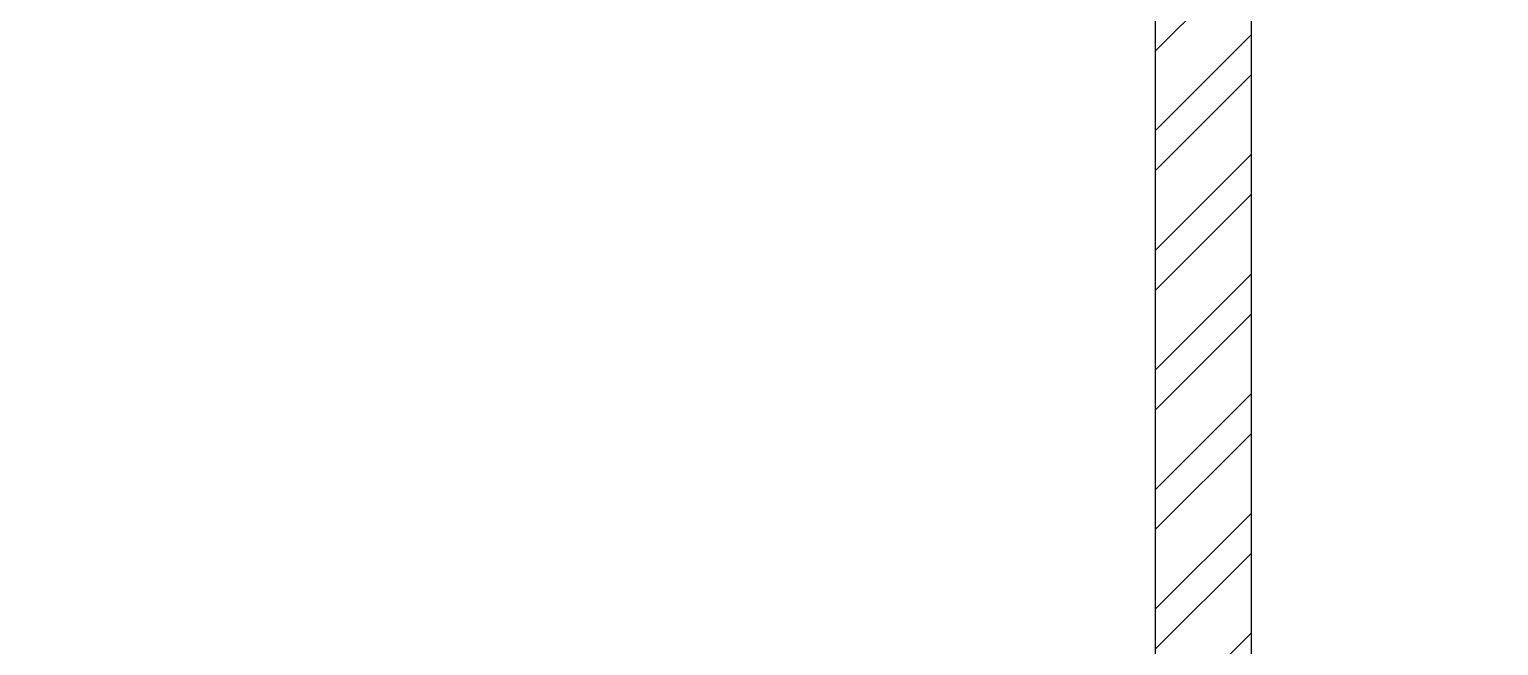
# Model space of a CAD drawing. Header units: feet. Extents: x 10117427 to 10126665, y -5945128 to -5920170.
# Drawn here: x 10123387 to 10125556, y -5924762 to -5923852 of the extents above; entities that cross this region are included whole.
import ezdxf

# ---------------------------------------------------------------- set-up
doc = ezdxf.new("R2010")
doc.units = ezdxf.units.FT
doc.header["$LTSCALE"] = 33
doc.header["$MEASUREMENT"] = 0
doc.layers.add('A-WALL', color=1, linetype='Continuous')
doc.layers.add('LENS-DIM', color=252, linetype='Continuous', lineweight=5)
doc.layers.add('LN-HATCH', color=251, linetype='Continuous', lineweight=0)

# ---------------------------------------------------------------- blocks, each defined once
blk = doc.blocks.new('A$C4f7093e4')
at = {"layer": 'LN-HATCH'}
h = blk.add_hatch(dxfattribs=at)
h.set_pattern_fill('ANSI32', color=256, scale=333, angle=180)
h.set_pattern_definition([(225, (-10293395.19, 5275944.32), (88.2999593, -88.2999593), []), (225, (-10293454.06, 5275944.32), (88.2999593, -88.2999593), [])])
h.paths.add_polyline_path([(2229.1, -1970.4), (2229.1, 3667.6), (2087.1, 3667.6), (2087.1, -1970.4)])
h.paths.add_polyline_path([(2229.1, -8088.4), (2229.1, -2432.4), (2088.1, -2432.4), (2088.1, -8088.4)])
h.paths.add_polyline_path([(1896.1, -8583.4), (1896.1, -8311.4), (1560.1, -8311.4), (1560.1, -8583.4)])
h.paths.add_polyline_path([(2594.1, -8583.4), (2594.1, -8311.4), (2229.1, -8311.4), (2229.1, -8583.4)])
h.paths.add_polyline_path([(-4658.9, -8583.4), (-4658.9, -8323.4), (-5099.9, -8323.4), (-5099.9, -8583.4)])
h.paths.add_polyline_path([(2099.1, 6497.6), (1949.1, 6497.6), (1949.1, 3906.6), (2099.1, 3906.6)])
at = {"layer": 'A-WALL'}
for p, q in [((2087.1, 3667.6), (2087.1, -1970.4)), ((2229.1, -1970.4), (2229.1, 3667.6))]:
    blk.add_line(p, q, dxfattribs=at)
blk = doc.blocks.new('A$C5104be99')
at = {"layer": 'LENS-DIM', "color": 2}
blk.add_blockref('A$C4f7093e4', (3056.2, 3237.2), dxfattribs=at)

msp = doc.modelspace()

# ---------------------------------------------------------------- block references
at = {"layer": 'LENS-DIM', "color": 2}
msp.add_blockref('A$C5104be99', (10119905.7, -5929926.6), dxfattribs=at)

doc.saveas('drawing.dxf')
